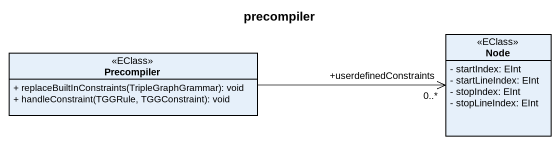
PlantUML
@startuml
title precompiler
hide circle
hide empty members
skinparam classAttributeIconSize 0
class Precompiler <<EClass>> {
  + replaceBuiltInConstraints(TripleGraphGrammar): void
  + handleConstraint(TGGRule, TGGConstraint): void
}
class "Node" as Node_ <<EClass>> {
  - startIndex: EInt
  - startLineIndex: EInt
  - stopIndex: EInt
  - stopLineIndex: EInt
}
Precompiler -right-> "+userdefinedConstraints\n0..*" Node_
@enduml
